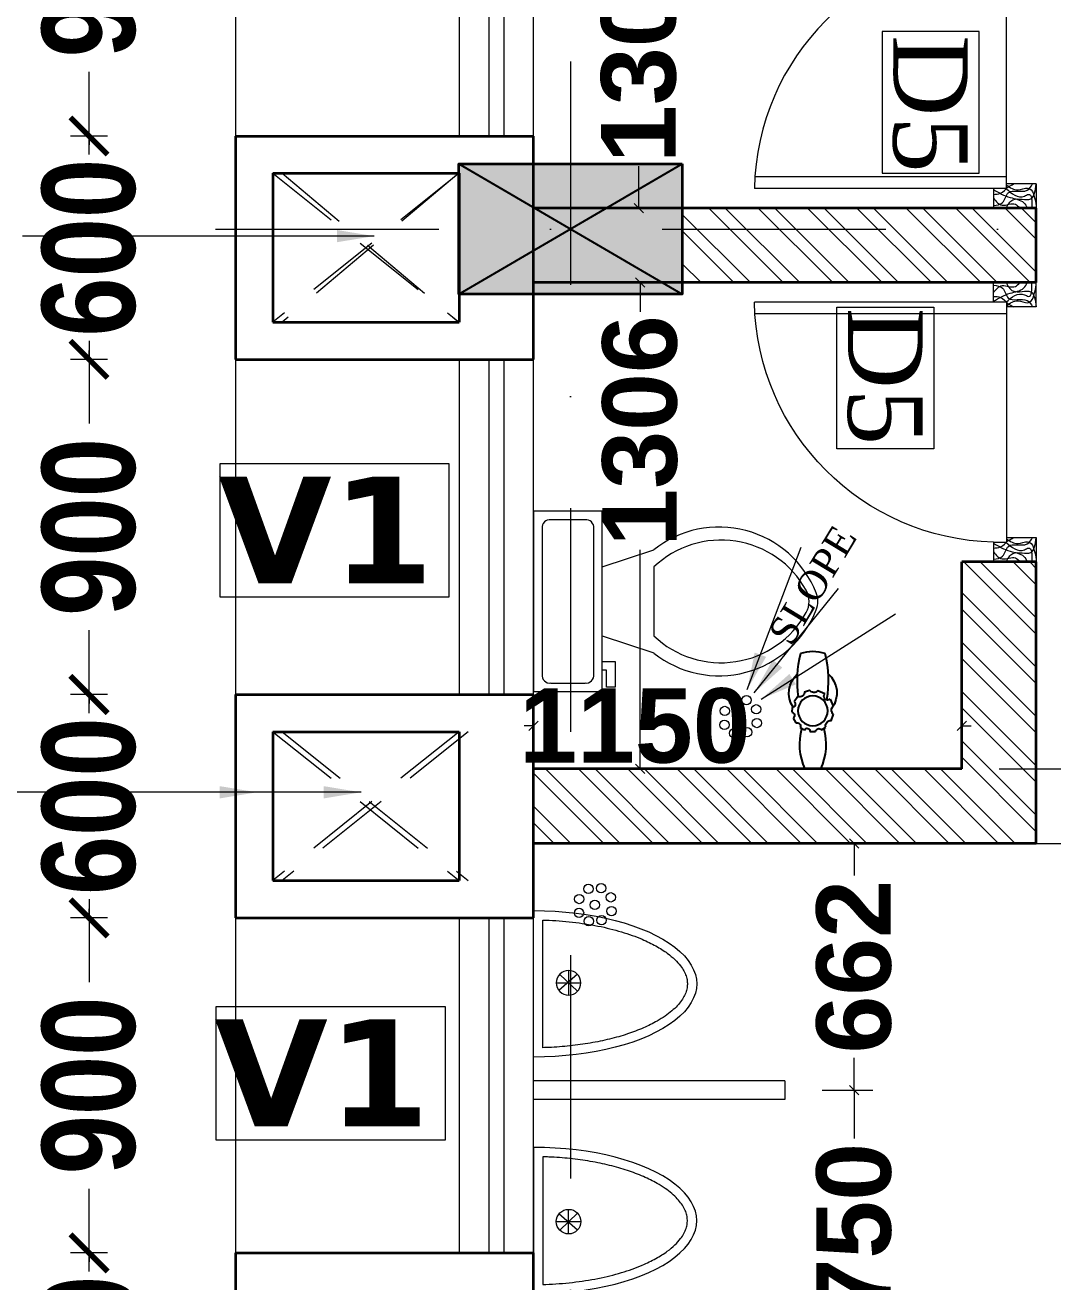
# Model space of a CAD drawing. Header units: millimetres. Extents: x -3092155 to 4513934, y -12317808 to 1850003.
# Drawn here: x -457979 to -455219, y -5522114 to -5518738 of the extents above; entities that cross this region are included whole.
import ezdxf

# ---------------------------------------------------------------- set-up
doc = ezdxf.new("R2010")
doc.units = ezdxf.units.MM
doc.header["$LTSCALE"] = 2
doc.header["$MEASUREMENT"] = 0
doc.header["$PDMODE"] = 34
doc.header["$PDSIZE"] = 500
doc.linetypes.add('DASHDOT', pattern=[1, 0.5, -0.25, 0, -0.25])
doc.linetypes.add('DASHED2', pattern=[0.375, 0.25, -0.125])
for name, color, linetype, lineweight in [('AREA AA', 162, 'Continuous', 20), ('coloumn', 10, 'Continuous', 35), ('cornice', 12, 'Continuous', 25), ('D DIM', 250, 'Continuous', 9), ('D5', 10, 'Continuous', 5), ('DOOR', 27, 'Continuous', 5), ('FIXTURE', 252, 'Continuous', 0), ('glass', 5, 'Continuous', 15), ('GRID', 251, 'DASHDOT', 5), ('hatch toilet', 42, 'Continuous', 9), ('SILL', 74, 'Continuous', 9), ('tap', 97, 'Continuous', 25), ('taxe', 7, 'Continuous', 9), ('toi.dim.', 214, 'Continuous', 9), ('VENTI', 162, 'Continuous', 5), ('WAll', 250, 'Continuous', 35)]:
    doc.layers.add(name, color=color, linetype=linetype, lineweight=lineweight)
for name, color, linetype, lineweight, true_color in [('DOT', 7, 'DASHED2', 0, 0x89067c), ('duct text', 7, 'Continuous', 5, 0x30182a), ('partation wall', 7, 'Continuous', 20, 0x525023)]:
    doc.layers.add(name, color=color, linetype=linetype, lineweight=lineweight, true_color=true_color)
doc.styles.add('door', font='arial.ttf', dxfattribs={"height": 70})
doc.styles.add('INNER DIM', font='ARIALNB.TTF', dxfattribs={"height": 250})
doc.styles.add('int dim', font='arialbd.ttf', dxfattribs={"height": 200})
doc.styles.get("Standard").update_dxf_attribs({"font": 'times.ttf', "height": 500})
doc.styles.add('style2', font='verdana.ttf')
doc.dimstyles.new('DOOR', dxfattribs={"dimtxt": 100, "dimasz": 100, "dimexe": 25, "dimexo": 50, "dimgap": 25, "dimtad": 0, "dimtih": 1, "dimtoh": 1, "dimdec": 0, "dimzin": 3, "dimdsep": 46, "dimtxsty": 'door', "dimblk": 'OBLIQUE', "dimcen": 200, "dimclrd": 256, "dimclre": 256, "dimclrt": 256, "dimadec": 0, "dimazin": 0, "dimtfac": 1, "dimtdec": 0, "dimtofl": 0, "dimtmove": 2, "dimatfit": 3, "dimfxl": 300, "dimfxlon": 1, "dimfrac": 1, "dimtolj": 1, "dimtzin": 0, "dimlwd": -1, "dimlwe": -1, "dimarcsym": 0})
doc.dimstyles.new('external final', dxfattribs={"dimscale": 0, "dimtxt": 250, "dimasz": 100, "dimexe": 50, "dimexo": 50, "dimgap": 50, "dimtad": 0, "dimdec": 0, "dimzin": 0, "dimdsep": 46, "dimtxsty": 'INNER DIM', "dimblk": 'ARCHTICK', "dimcen": 100, "dimdle": 50, "dimclrd": 256, "dimclre": 256, "dimclrt": 256, "dimadec": 0, "dimazin": 0, "dimtfac": 1, "dimtdec": 0, "dimtix": 1, "dimtmove": 1, "dimatfit": 3, "dimfxl": 50, "dimfxlon": 1, "dimtolj": 1, "dimtzin": 0, "dimlwd": -1, "dimlwe": -1, "dimarcsym": 1})
doc.dimstyles.new('toilet detail', dxfattribs={"dimtxt": 150, "dimasz": 25, "dimexe": 50, "dimexo": 100, "dimgap": 25, "dimtad": 0, "dimdec": 0, "dimzin": 3, "dimdsep": 46, "dimtxsty": 'int dim', "dimblk": 'OBLIQUE', "dimcen": 90, "dimclrd": 214, "dimclre": 214, "dimclrt": 256, "dimadec": 0, "dimazin": 0, "dimtfac": 1, "dimtdec": 0, "dimtofl": 0, "dimtmove": 1, "dimatfit": 3, "dimfxl": 1, "dimfrac": 1, "dimtolj": 1, "dimtzin": 0, "dimlwd": -1, "dimlwe": -1, "dimarcsym": 1})
pattern_1 = [(135, (-2985404.97, 250393.17), (66.2912607, 66.2912607), []), (135, (-2985449.17, 250393.17), (66.2912607, 66.2912607), [])]

# ---------------------------------------------------------------- blocks, each defined once
blk = doc.blocks.new('*D122')
at = {"layer": 'D DIM', "ltscale": 100, "transparency": 16777216}
for p, q in [((-457757.3, -5522036.2), (-457857.3, -5522036.2)), ((-457807.3, -5522036.2), (-457807.3, -5522060.3)), ((-457807.3, -5522636.2), (-457807.3, -5522612.1)), ((-457757.3, -5522636.2), (-457857.3, -5522636.2))]:
    blk.add_line(p, q, dxfattribs=at)
at = {"layer": 'Defpoints', "color": 0, "lineweight": 50, "ltscale": 100, "transparency": 16777216}
for p in [(-457807.3, -5522036.2), (-457413.1, -5522036.2), (-457413.1, -5522636.2)]:
    blk.add_point(p, dxfattribs=at)
at = {"layer": 'D DIM', "ltscale": 100, "transparency": 16777216, "insert": (-457807.3, -5522336.2), "char_height": 250, "attachment_point": 5, "rotation": 90, "style": 'INNER DIM'}
blk.add_mtext('\\A1;600', dxfattribs=at)
blk = doc.blocks.new('_ArchTick')
at = {"color": 0, "linetype": 'ByBlock', "const_width": 0.15}
blk.add_lwpolyline([(-0.5, -0.5), (0.5, 0.5)], dxfattribs=at)
blk = doc.blocks.new('*D123')
at = {"layer": 'D DIM', "ltscale": 100, "transparency": 16777216}
for p, q in [((-457807.3, -5521086.2), (-457807.3, -5521308.8)), ((-457757.3, -5521136.2), (-457857.3, -5521136.2)), ((-457807.3, -5522086.2), (-457807.3, -5521863.6)), ((-457757.3, -5522036.2), (-457857.3, -5522036.2))]:
    blk.add_line(p, q, dxfattribs=at)
at = {"layer": 'Defpoints', "color": 0, "lineweight": 50, "ltscale": 100, "transparency": 16777216}
for p in [(-457807.3, -5521136.2), (-457413.1, -5521136.2), (-457413.1, -5522036.2)]:
    blk.add_point(p, dxfattribs=at)
at = {"layer": 'D DIM', "ltscale": 100, "transparency": 16777216, "xscale": 100, "yscale": 100, "zscale": 100}
for p, rotation in [((-457807.3, -5521136.2), 90), ((-457807.3, -5522036.2), 270)]:
    blk.add_blockref('_ArchTick', p, dxfattribs=dict(at, rotation=rotation))
at = {"layer": 'D DIM', "ltscale": 100, "transparency": 16777216, "insert": (-457807.3, -5521586.2), "char_height": 250, "attachment_point": 5, "rotation": 90, "style": 'INNER DIM'}
blk.add_mtext('\\A1;900', dxfattribs=at)
blk = doc.blocks.new('*D124')
at = {"layer": 'D DIM', "ltscale": 100, "transparency": 16777216}
for p, q in [((-457757.3, -5520536.2), (-457857.3, -5520536.2)), ((-457807.3, -5520536.2), (-457807.3, -5520560.3)), ((-457807.3, -5521136.2), (-457807.3, -5521112.1)), ((-457757.3, -5521136.2), (-457857.3, -5521136.2))]:
    blk.add_line(p, q, dxfattribs=at)
at = {"layer": 'Defpoints', "color": 0, "lineweight": 50, "ltscale": 100, "transparency": 16777216}
for p in [(-457807.3, -5520536.2), (-457413.1, -5520536.2), (-457413.1, -5521136.2)]:
    blk.add_point(p, dxfattribs=at)
at = {"layer": 'D DIM', "ltscale": 100, "transparency": 16777216, "insert": (-457807.3, -5520836.2), "char_height": 250, "attachment_point": 5, "rotation": 90, "style": 'INNER DIM'}
blk.add_mtext('\\A1;600', dxfattribs=at)
blk = doc.blocks.new('*D125')
at = {"layer": 'D DIM', "ltscale": 100, "transparency": 16777216}
for p, q in [((-457807.3, -5519586.2), (-457807.3, -5519808.8)), ((-457757.3, -5519636.2), (-457857.3, -5519636.2)), ((-457807.3, -5520586.2), (-457807.3, -5520363.6)), ((-457757.3, -5520536.2), (-457857.3, -5520536.2))]:
    blk.add_line(p, q, dxfattribs=at)
at = {"layer": 'Defpoints', "color": 0, "lineweight": 50, "ltscale": 100, "transparency": 16777216}
for p in [(-457807.3, -5519636.2), (-457413.1, -5519636.2), (-457413.1, -5520536.2)]:
    blk.add_point(p, dxfattribs=at)
at = {"layer": 'D DIM', "ltscale": 100, "transparency": 16777216, "xscale": 100, "yscale": 100, "zscale": 100}
for p, rotation in [((-457807.3, -5519636.2), 90), ((-457807.3, -5520536.2), 270)]:
    blk.add_blockref('_ArchTick', p, dxfattribs=dict(at, rotation=rotation))
at = {"layer": 'D DIM', "ltscale": 100, "transparency": 16777216, "insert": (-457807.3, -5520086.2), "char_height": 250, "attachment_point": 5, "rotation": 90, "style": 'INNER DIM'}
blk.add_mtext('\\A1;900', dxfattribs=at)
blk = doc.blocks.new('*D126')
at = {"layer": 'D DIM', "ltscale": 100, "transparency": 16777216}
for p, q in [((-457757.3, -5519036.2), (-457857.3, -5519036.2)), ((-457807.3, -5519036.2), (-457807.3, -5519060.3)), ((-457807.3, -5519636.2), (-457807.3, -5519612.1)), ((-457757.3, -5519636.2), (-457857.3, -5519636.2))]:
    blk.add_line(p, q, dxfattribs=at)
at = {"layer": 'Defpoints', "color": 0, "lineweight": 50, "ltscale": 100, "transparency": 16777216}
for p in [(-457807.3, -5519036.2), (-457413.1, -5519036.2), (-457413.1, -5519636.2)]:
    blk.add_point(p, dxfattribs=at)
at = {"layer": 'D DIM', "ltscale": 100, "transparency": 16777216, "insert": (-457807.3, -5519336.2), "char_height": 250, "attachment_point": 5, "rotation": 90, "style": 'INNER DIM'}
blk.add_mtext('\\A1;600', dxfattribs=at)
blk = doc.blocks.new('*D127')
at = {"layer": 'D DIM', "ltscale": 100, "transparency": 16777216}
for p, q in [((-457807.3, -5518086.2), (-457807.3, -5518308.8)), ((-457757.3, -5518136.2), (-457857.3, -5518136.2)), ((-457807.3, -5519086.2), (-457807.3, -5518863.6)), ((-457757.3, -5519036.2), (-457857.3, -5519036.2))]:
    blk.add_line(p, q, dxfattribs=at)
at = {"layer": 'Defpoints', "color": 0, "lineweight": 50, "ltscale": 100, "transparency": 16777216}
for p in [(-457807.3, -5518136.2), (-457413.1, -5518136.2), (-457413.1, -5519036.2)]:
    blk.add_point(p, dxfattribs=at)
at = {"layer": 'D DIM', "ltscale": 100, "transparency": 16777216, "xscale": 100, "yscale": 100, "zscale": 100}
for p, rotation in [((-457807.3, -5518136.2), 90), ((-457807.3, -5519036.2), 270)]:
    blk.add_blockref('_ArchTick', p, dxfattribs=dict(at, rotation=rotation))
at = {"layer": 'D DIM', "ltscale": 100, "transparency": 16777216, "insert": (-457807.3, -5518586.2), "char_height": 250, "attachment_point": 5, "rotation": 90, "style": 'INNER DIM'}
blk.add_mtext('\\A1;900', dxfattribs=at)
blk = doc.blocks.new('S.F')
at = {"layer": 'coloumn', "ltscale": 100}
blk.add_hatch(color=256, dxfattribs=at).paths.add_polyline_path([(29455.8, -5827306.2), (29455.8, -5827656.2), (28855.8, -5827656.2), (28855.8, -5827306.2)])
at = {"layer": 'coloumn', "lineweight": 25, "ltscale": 100}
for p, q in [((28855.8, -5827656.2), (29455.8, -5827306.2)), ((28855.8, -5827306.2), (29455.8, -5827656.2))]:
    blk.add_line(p, q, dxfattribs=at)
at = {"layer": 'coloumn', "ltscale": 100}
blk.add_lwpolyline([(29455.8, -5827306.2), (29455.8, -5827656.2), (28855.8, -5827656.2), (28855.8, -5827306.2)], close=True, dxfattribs=at)
blk = doc.blocks.new('14')
at = {"layer": 'FIXTURE', "ltscale": 15000}
for centre in [(-38.2, 36), (-57, 27.9), (-20.2, 27), (-64.7, 9.5), (-38.1, 9.5), (-12.1, 9.5), (-57, -7.8), (-38.2, -15.3), (-18.6, -8.4)]:
    blk.add_circle(centre, 6.97, dxfattribs=at)
blk = doc.blocks.new('Toilet - top')
for p, q in [((9.75, -4.5), (9.75, -1.5)), ((-4.87, -6.37), (-3.37, -6.37)), ((-4.87, -7.12), (-4.87, -6.37)), ((-3.37, -6.37), (-3.37, -6)), ((-2.62, -6), (-2.62, -7.12)), ((-0.37, -6), (-1.87, -10.5)), ((5.63, -6), (7.13, -10.5)), ((-2.62, -7.12), (-4.87, -7.12)), ((5.63, -10.5), (-0.37, -10.5))]:
    blk.add_line(p, q)
blk.add_lwpolyline([(10.5, -6), (10.5, 0), (-5.25, 0), (-5.25, -6)], close=True)
for points in [[(9, -0.75), (-3.75, -0.75)], [(-4.5, -1.5), (-4.5, -4.5)], [(-3.75, -5.25), (9, -5.25)]]:
    blk.add_lwpolyline(points)
for centre, radius, start, end in [((-3.84, -1.41), 0.663, 81.8699, 188.1301), ((9.09, -1.41), 0.663, 351.8699, 98.1301), ((-3.84, -4.59), 0.663, 171.8699, 278.1301), ((9.09, -4.59), 0.663, 261.8699, 8.1301), ((5.26, -16.19), 9.13, 141.4691, 248.2606), ((5.77, -16.36), 8.5, 136.3677, 240.998), ((-0.01, -16.19), 9.13, 291.7393, 38.5307), ((-0.52, -16.36), 8.5, 299.0018, 43.6321), ((2.63, -22.05), 2, 240.998, 299.0018), ((2.63, -22.81), 2, 248.2606, 291.7393)]:
    blk.add_arc(centre, radius, start, end)
blk = doc.blocks.new('uri')
at = {"layer": 'FIXTURE', "ltscale": 100}
for p, q in [((1256537.1, -5187074), (1256537.1, -5186680.5)), ((1256512.1, -5187048.7), (1256512.1, -5186705.8)), ((1256466.9, -5186851.8), (1256419.1, -5186897.2)), ((1256419.4, -5186851.5), (1256468.8, -5186895.1)), ((1256443, -5186841.5), (1256443, -5186907.5)), ((1256476, -5186874.5), (1256410, -5186874.5))]:
    blk.add_line(p, q, dxfattribs=at)
blk.add_circle((1256443, -5186874.5), 33, dxfattribs=at)
blk.add_ellipse((1256537.1, -5186877.2), major_axis=(438.1, 0), ratio=0.449067, start_param=1.570796, end_param=4.712389, dxfattribs=at)
blk.add_open_spline([(1256512.1, -5186705.8), (1256509.5, -5186705.9), (1256506.8, -5186706), (1256480, -5186706.9), (1256456, -5186708.7), (1256409.1, -5186714), (1256386.2, -5186717.6), (1256342.2, -5186726.3), (1256321.1, -5186731.6), (1256281.3, -5186743.5), (1256262.7, -5186750.2), (1256232.3, -5186763.1), (1256219.9, -5186769.1), (1256197.3, -5186781.7), (1256187, -5186788.2), (1256170.4, -5186800.5), (1256163.6, -5186806.1), (1256151.8, -5186817.5), (1256146.7, -5186823.2), (1256138.9, -5186833.5), (1256135.9, -5186838.1), (1256130.9, -5186847.2), (1256129, -5186851.7), (1256126.1, -5186860.5), (1256125.1, -5186864.8), (1256124, -5186873.4), (1256123.9, -5186877.6), (1256124.5, -5186886.2), (1256125.2, -5186890.5), (1256127.6, -5186899.2), (1256129.3, -5186903.6), (1256133.7, -5186912.7), (1256136.4, -5186917.3), (1256142.9, -5186926.6), (1256146.7, -5186931.3), (1256155.4, -5186940.7), (1256160.4, -5186945.4), (1256171.3, -5186954.7), (1256177.4, -5186959.3), (1256190.5, -5186968.4), (1256197.6, -5186972.9), (1256216.5, -5186983.7), (1256228.9, -5186989.8), (1256255.6, -5187001.5), (1256270, -5187006.9), (1256300.3, -5187016.9), (1256316.3, -5187021.5), (1256349.6, -5187029.7), (1256366.9, -5187033.3), (1256402.5, -5187039.4), (1256420.8, -5187041.9), (1256458.1, -5187045.9), (1256477, -5187047.3), (1256501.4, -5187048.3), (1256506.8, -5187048.5), (1256512.1, -5187048.7)], degree=3, knots=[1.629393, 1.629393, 1.629393, 1.629393, 1.648181, 1.648181, 1.818462, 1.818462, 1.988743, 1.988743, 2.159025, 2.159025, 2.329306, 2.329306, 2.461629, 2.461629, 2.593951, 2.593951, 2.703241, 2.703241, 2.812532, 2.812532, 2.903056, 2.903056, 2.993581, 2.993581, 3.084106, 3.084106, 3.17463, 3.17463, 3.265155, 3.265155, 3.35568, 3.35568, 3.446205, 3.446205, 3.536729, 3.536729, 3.627254, 3.627254, 3.717779, 3.717779, 3.808303, 3.808303, 3.942921, 3.942921, 4.077539, 4.077539, 4.212157, 4.212157, 4.346775, 4.346775, 4.481393, 4.481393, 4.616011, 4.616011, 4.653792, 4.653792, 4.653792, 4.653792], dxfattribs=at)
blk = doc.blocks.new('_Oblique')
at = {"color": 0, "linetype": 'ByBlock', "lineweight": -2}
blk.add_line((-0.5, -0.5), (0.5, 0.5), dxfattribs=at)
blk = doc.blocks.new('*D1250')
at = {"layer": 'Defpoints', "color": 0, "lineweight": 50, "ltscale": 100, "transparency": 16777216}
for p in [(-1426884.8, -5391435.7), (-1426631.2, -5391435.7), (-1427328, -5394260.7)]:
    blk.add_point(p, dxfattribs=at)
at = {"layer": 'toi.dim.', "color": 214, "ltscale": 100, "transparency": 16777216}
for p, q in [((-1426784.8, -5391435.7), (-1426581.2, -5391435.7)), ((-1426631.2, -5391435.7), (-1426631.2, -5392120.6)), ((-1426631.2, -5394260.7), (-1426631.2, -5392776.7)), ((-1427228, -5394260.7), (-1426581.2, -5394260.7))]:
    blk.add_line(p, q, dxfattribs=at)
at = {"layer": 'toi.dim.', "color": 214, "ltscale": 100, "transparency": 16777216, "xscale": 25, "yscale": 25, "zscale": 25}
for p, rotation in [((-1426631.2, -5391435.7), 90), ((-1426631.2, -5394260.7), 270)]:
    blk.add_blockref('_Oblique', p, dxfattribs=dict(at, rotation=rotation))
at = {"layer": 'toi.dim.', "ltscale": 100, "transparency": 16777216, "insert": (-1426631.2, -5392448.7), "char_height": 200, "attachment_point": 5, "rotation": 90, "style": 'int dim'}
blk.add_mtext('\\A1;2825', dxfattribs=at)
blk = doc.blocks.new('*D1251')
at = {"layer": 'Defpoints', "color": 0, "lineweight": 50, "ltscale": 100, "transparency": 16777216}
for p in [(-1426891.4, -5390679.4), (-1426631.2, -5390679.4), (-1427084.8, -5391235.7)]:
    blk.add_point(p, dxfattribs=at)
at = {"layer": 'toi.dim.', "color": 214, "ltscale": 100, "transparency": 16777216}
for p, q in [((-1426791.4, -5390679.4), (-1426581.2, -5390679.4)), ((-1426631.2, -5390679.4), (-1426631.2, -5390710.7)), ((-1426631.2, -5391235.7), (-1426631.2, -5391204.4)), ((-1426984.8, -5391235.7), (-1426581.2, -5391235.7))]:
    blk.add_line(p, q, dxfattribs=at)
at = {"layer": 'toi.dim.', "color": 214, "ltscale": 100, "transparency": 16777216, "xscale": 25, "yscale": 25, "zscale": 25}
for p, rotation in [((-1426631.2, -5390679.4), 90), ((-1426631.2, -5391235.7), 270)]:
    blk.add_blockref('_Oblique', p, dxfattribs=dict(at, rotation=rotation))
at = {"layer": 'toi.dim.', "ltscale": 100, "transparency": 16777216, "insert": (-1426631.2, -5390957.5), "char_height": 200, "attachment_point": 5, "rotation": 90, "style": 'int dim'}
blk.add_mtext('\\A1;556', dxfattribs=at)
blk = doc.blocks.new('*D1252')
at = {"layer": 'Defpoints', "color": 0, "lineweight": 50, "ltscale": 100, "transparency": 16777216}
for p in [(-1426884.8, -5389929.4), (-1426631.2, -5389929.4), (-1426891.4, -5390679.4)]:
    blk.add_point(p, dxfattribs=at)
at = {"layer": 'toi.dim.', "color": 214, "ltscale": 100, "transparency": 16777216}
for p, q in [((-1426784.8, -5389929.4), (-1426581.2, -5389929.4)), ((-1426631.2, -5389929.4), (-1426631.2, -5389904.4)), ((-1426791.4, -5390679.4), (-1426581.2, -5390679.4)), ((-1426631.2, -5390679.4), (-1426631.2, -5390704.4))]:
    blk.add_line(p, q, dxfattribs=at)
at = {"layer": 'toi.dim.', "color": 214, "ltscale": 100, "transparency": 16777216, "xscale": 25, "yscale": 25, "zscale": 25}
for p, rotation in [((-1426631.2, -5389929.4), 270), ((-1426631.2, -5390679.4), 90)]:
    blk.add_blockref('_Oblique', p, dxfattribs=dict(at, rotation=rotation))
at = {"layer": 'toi.dim.', "ltscale": 100, "transparency": 16777216, "insert": (-1426631.2, -5390161.4), "char_height": 200, "attachment_point": 5, "rotation": 90, "style": 'int dim'}
blk.add_mtext('\\A1;750', dxfattribs=at)
blk = doc.blocks.new('*D1253')
at = {"layer": 'Defpoints', "color": 0, "lineweight": 50, "ltscale": 100, "transparency": 16777216}
for p in [(-1426884.8, -5389729.4), (-1426631.2, -5389729.4), (-1426884.8, -5389929.4)]:
    blk.add_point(p, dxfattribs=at)
at = {"layer": 'toi.dim.', "color": 214, "ltscale": 100, "transparency": 16777216}
for p, q in [((-1426784.8, -5389729.4), (-1426581.2, -5389729.4)), ((-1426631.2, -5389929.4), (-1426631.2, -5389729.4)), ((-1426631.2, -5389829.4), (-1426388.2, -5389921.6)), ((-1426784.8, -5389929.4), (-1426581.2, -5389929.4)), ((-1426388.2, -5389921.6), (-1426388.2, -5389971.6))]:
    blk.add_line(p, q, dxfattribs=at)
at = {"layer": 'toi.dim.', "color": 214, "ltscale": 100, "transparency": 16777216, "xscale": 25, "yscale": 25, "zscale": 25}
for p, rotation in [((-1426631.2, -5389729.4), 90), ((-1426631.2, -5389929.4), 270)]:
    blk.add_blockref('_Oblique', p, dxfattribs=dict(at, rotation=rotation))
at = {"layer": 'toi.dim.', "ltscale": 100, "transparency": 16777216, "insert": (-1426388.2, -5390219.3), "char_height": 200, "attachment_point": 5, "rotation": 90, "style": 'int dim'}
blk.add_mtext('\\A1;200', dxfattribs=at)
blk = doc.blocks.new('*D1254')
at = {"layer": 'Defpoints', "color": 0, "lineweight": 50, "ltscale": 100, "transparency": 16777216}
for p in [(-1426984.8, -5388979.4), (-1426631.2, -5388979.4), (-1426884.8, -5389729.4)]:
    blk.add_point(p, dxfattribs=at)
at = {"layer": 'toi.dim.', "color": 214, "ltscale": 100, "transparency": 16777216}
for p, q in [((-1426884.8, -5388979.4), (-1426581.2, -5388979.4)), ((-1426631.2, -5388979.4), (-1426631.2, -5388954.4)), ((-1426784.8, -5389729.4), (-1426581.2, -5389729.4)), ((-1426631.2, -5389729.4), (-1426631.2, -5389754.4))]:
    blk.add_line(p, q, dxfattribs=at)
at = {"layer": 'toi.dim.', "color": 214, "ltscale": 100, "transparency": 16777216, "xscale": 25, "yscale": 25, "zscale": 25}
for p, rotation in [((-1426631.2, -5388979.4), 270), ((-1426631.2, -5389729.4), 90)]:
    blk.add_blockref('_Oblique', p, dxfattribs=dict(at, rotation=rotation))
at = {"layer": 'toi.dim.', "ltscale": 100, "transparency": 16777216, "insert": (-1426631.2, -5389518.1), "char_height": 200, "attachment_point": 5, "rotation": 90, "style": 'int dim'}
blk.add_mtext('\\A1;750', dxfattribs=at)
blk = doc.blocks.new('*D1260')
at = {"layer": 'Defpoints', "color": 0, "lineweight": 50, "ltscale": 100, "transparency": 16777216}
for p in [(-1427559.8, -5391435.7), (-1427559.8, -5392098.1), (-1427374, -5392098.1)]:
    blk.add_point(p, dxfattribs=at)
at = {"layer": 'toi.dim.', "color": 214, "ltscale": 100, "transparency": 16777216}
for p, q in [((-1427459.8, -5391435.7), (-1427324, -5391435.7)), ((-1427374, -5391435.7), (-1427374, -5391521.8)), ((-1427374, -5392098.1), (-1427374, -5392012)), ((-1427459.8, -5392098.1), (-1427324, -5392098.1))]:
    blk.add_line(p, q, dxfattribs=at)
at = {"layer": 'toi.dim.', "color": 214, "ltscale": 100, "transparency": 16777216, "xscale": 25, "yscale": 25, "zscale": 25}
for p, rotation in [((-1427374, -5391435.7), 90), ((-1427374, -5392098.1), 270)]:
    blk.add_blockref('_Oblique', p, dxfattribs=dict(at, rotation=rotation))
at = {"layer": 'toi.dim.', "ltscale": 100, "transparency": 16777216, "insert": (-1427374, -5391766.9), "char_height": 200, "attachment_point": 5, "rotation": 90, "style": 'int dim'}
blk.add_mtext('\\A1;662', dxfattribs=at)
blk = doc.blocks.new('*D1261')
at = {"layer": 'Defpoints', "color": 0, "lineweight": 50, "ltscale": 100, "transparency": 16777216}
for p in [(-1427559.8, -5392098.1), (-1427559.8, -5392848.1), (-1427374, -5392848.1)]:
    blk.add_point(p, dxfattribs=at)
at = {"layer": 'toi.dim.', "color": 214, "ltscale": 100, "transparency": 16777216}
for p, q in [((-1427459.8, -5392098.1), (-1427324, -5392098.1)), ((-1427374, -5392098.1), (-1427374, -5392227.9)), ((-1427374, -5392848.1), (-1427374, -5392718.4)), ((-1427459.8, -5392848.1), (-1427324, -5392848.1))]:
    blk.add_line(p, q, dxfattribs=at)
at = {"layer": 'toi.dim.', "color": 214, "ltscale": 100, "transparency": 16777216, "xscale": 25, "yscale": 25, "zscale": 25}
for p, rotation in [((-1427374, -5392098.1), 90), ((-1427374, -5392848.1), 270)]:
    blk.add_blockref('_Oblique', p, dxfattribs=dict(at, rotation=rotation))
at = {"layer": 'toi.dim.', "ltscale": 100, "transparency": 16777216, "insert": (-1427374, -5392473.1), "char_height": 200, "attachment_point": 5, "rotation": 90, "style": 'int dim'}
blk.add_mtext('\\A1;750', dxfattribs=at)
blk = doc.blocks.new('A$C3DC14F32')
at = {"layer": 'DOOR', "ltscale": 100}
for p, q in [((53, 115), (53, 756.7)), ((84, 80), (84, 755.4)), ((0, 0), (0, 115)), ((53, 115), (0, 115)), ((53, 80), (53, 115)), ((697, 115), (697, 80)), ((697, 115), (750, 115)), ((750, 115), (750, 0)), ((53, 80), (697, 80)), ((65, 0), (65, 80)), ((685, 80), (685, 0)), ((65, 0), (0, 0)), ((685, 0), (750, 0))]:
    blk.add_line(p, q, dxfattribs=at)
blk.add_arc((40.3, 100), 656.9, 1.3077, 88.8934, dxfattribs=at)
for points in [[(50, 115), (28.5, 70), (14.5, 33.5), (0, 24)], [(26.5, 115), (8, 91.5), (10.5, 56), (0, 44.5)], [(7, 115), (15, 90.5), (41.5, 75), (48, 24.5), (65, 10)], [(37, 115), (40, 96), (56, 76), (65, 61)], [(743, 115), (735, 90.5), (708.5, 75), (702, 24.5), (685, 10)], [(713, 115), (710, 96), (694, 76), (685, 61)], [(700, 115), (721.5, 70), (735.5, 33.5), (750, 24)], [(723.5, 115), (742, 91.5), (739.5, 56), (750, 44.5)], [(53, 82), (32.5, 31.5), (37, 21), (0, 12)], [(0, 81), (22.5, 62.5), (25, 15), (65, 0)], [(62, 80), (49, 49), (54, 23.5), (4, 0)], [(750, 81), (727.5, 62.5), (725, 15), (685, 0)], [(688, 80), (701, 49), (696, 23.5), (746, 0)], [(697, 82), (717.5, 31.5), (713, 21), (750, 12)]]:
    blk.add_spline(points, degree=3, dxfattribs=at)
blk = doc.blocks.new('ryr')
at = {"layer": 'tap', "ltscale": 100}
for p, q in [((1982569, -4956357.8), (1982576.1, -4956352.9)), ((1982583.7, -4956350.4), (1982590.2, -4956350.1)), ((1982598.2, -4956351.9), (1982604.6, -4956355.3)), ((1982562.6, -4956366.8), (1982560.6, -4956373.7)), ((1982610.7, -4956361.3), (1982614, -4956367.1)), ((1982666.3, -4956367.8), (1982666.3, -4956388.4)), ((1982561.1, -4956384.7), (1982565.1, -4956394.4)), ((1982616, -4956374.1), (1982616, -4956381.8)), ((1982572.8, -4956401.4), (1982582.2, -4956405.4)), ((1982601.5, -4956402.7), (1982592.8, -4956405.7)), ((1982613.7, -4956389.8), (1982610.1, -4956395.6))]:
    blk.add_line(p, q, dxfattribs=at)
blk.add_circle((1982588.3, -4956378.1), 20, dxfattribs=at)
for centre, radius, start, end in [((1982564.4, -4956380.5), 34.6, 56.5528, 138.7143), ((1982579.4, -4956350.2), 4.3, 217.9729, 357.2544), ((1982594.6, -4956348.9), 4.62, 195.6991, 319.6996), ((1982556.2, -4956378.1), 48, 160.1952, 199.8048), ((1982547.7, -4956509), 151.7, 81.7623, 103.9834), ((1982563.2, -4956360.5), 6.39, 264.6602, 25.1394), ((1982608.8, -4956357.1), 4.58, 156.5927, 294.6638), ((1982615.4, -4956370.5), 3.66, 111.8615, 279.3097), ((1982633.1, -4956440.8), 80.2, 65.5625, 105.3327), ((1982556.9, -4956379.4), 6.73, 307.8899, 56.9197), ((1982633.1, -4956315.4), 80.2, 254.6673, 294.4375), ((1982616.8, -4956386.3), 4.61, 99.2597, 228.4484), ((1982547.7, -4956247.1), 151.7, 256.0166, 279.8379), ((1982564.4, -4956375.7), 34.6, 221.3317, 306.2699), ((1982568.6, -4956398.3), 5.26, 323.2148, 132.0605), ((1982587.4, -4956410.2), 7.04, 39.9617, 136.8268), ((1982607.8, -4956401.6), 6.38, 69.0303, 190.3369), ((1982588.3, -4956378.1), 28, 279.2436, 279.2439)]:
    blk.add_arc(centre, radius, start, end, dxfattribs=at)
blk = doc.blocks.new('*D1235')
at = {"layer": 'Defpoints', "color": 0, "lineweight": 50, "ltscale": 100, "transparency": 16777216}
for p in [(-1427084.8, -5391235.7), (-1427084.8, -5391435.7), (-1426631.2, -5391435.7)]:
    blk.add_point(p, dxfattribs=at)
at = {"layer": 'toi.dim.', "color": 214, "ltscale": 100, "transparency": 16777216}
for p, q in [((-1426984.8, -5391235.7), (-1426581.2, -5391235.7)), ((-1426631.2, -5391235.7), (-1426631.2, -5391435.7)), ((-1426631.2, -5391335.7), (-1426388.2, -5391503)), ((-1426984.8, -5391435.7), (-1426581.2, -5391435.7)), ((-1426388.2, -5391503), (-1426388.2, -5391553))]:
    blk.add_line(p, q, dxfattribs=at)
at = {"layer": 'toi.dim.', "color": 214, "ltscale": 100, "transparency": 16777216, "xscale": 25, "yscale": 25, "zscale": 25}
for p, rotation in [((-1426631.2, -5391235.7), 90), ((-1426631.2, -5391435.7), 270)]:
    blk.add_blockref('_Oblique', p, dxfattribs=dict(at, rotation=rotation))
at = {"layer": 'toi.dim.', "ltscale": 100, "transparency": 16777216, "insert": (-1426388.2, -5391800.7), "char_height": 200, "attachment_point": 5, "rotation": 90, "style": 'int dim'}
blk.add_mtext('\\A1;200', dxfattribs=at)
blk = doc.blocks.new('*D1315')
at = {"layer": 'Defpoints', "color": 0, "lineweight": 50, "ltscale": 100, "transparency": 16777216}
for p in [(-1428234.8, -5391104.3), (-1427084.8, -5391104.3), (-1428234.8, -5391120.3)]:
    blk.add_point(p, dxfattribs=at)
at = {"layer": 'toi.dim.', "color": 214, "ltscale": 100, "transparency": 16777216}
for p, q in [((-1428234.8, -5391120.3), (-1428259.8, -5391120.3)), ((-1427084.8, -5391120.3), (-1427059.8, -5391120.3)), ((-1428234.8, -5391204.3), (-1428234.8, -5391170.3)), ((-1427084.8, -5391204.3), (-1427084.8, -5391170.3))]:
    blk.add_line(p, q, dxfattribs=at)
at = {"layer": 'toi.dim.', "color": 214, "ltscale": 100, "transparency": 16777216, "xscale": 25, "yscale": 25, "zscale": 25}
blk.add_blockref('_Oblique', (-1428234.8, -5391120.3), dxfattribs=at)
at = {"layer": 'toi.dim.', "color": 214, "ltscale": 100, "transparency": 16777216, "xscale": 25, "yscale": 25, "zscale": 25, "rotation": 180}
blk.add_blockref('_Oblique', (-1427084.8, -5391120.3), dxfattribs=at)
at = {"layer": 'toi.dim.', "ltscale": 100, "transparency": 16777216, "insert": (-1427962.6, -5391120.3), "char_height": 200, "attachment_point": 5, "style": 'int dim'}
blk.add_mtext('\\A1;1150', dxfattribs=at)
blk = doc.blocks.new('*D1247')
at = {"layer": 'Defpoints', "color": 0, "lineweight": 50, "ltscale": 100, "transparency": 16777216}
for p in [(-1427971.1, -5388423.2), (-1427952, -5389729.4), (-1427834.8, -5389729.4)]:
    blk.add_point(p, dxfattribs=at)
at = {"layer": 'toi.dim.', "color": 214, "ltscale": 100, "transparency": 16777216}
for p, q in [((-1427952, -5388423.2), (-1427952, -5388977.6)), ((-1427871.1, -5388423.2), (-1427902, -5388423.2)), ((-1427952, -5389729.4), (-1427952, -5389617.1)), ((-1427934.8, -5389729.4), (-1428002, -5389729.4))]:
    blk.add_line(p, q, dxfattribs=at)
at = {"layer": 'toi.dim.', "color": 214, "ltscale": 100, "transparency": 16777216, "xscale": 25, "yscale": 25, "zscale": 25}
for p, rotation in [((-1427952, -5388423.2), 90), ((-1427952, -5389729.4), 270)]:
    blk.add_blockref('_Oblique', p, dxfattribs=dict(at, rotation=rotation))
at = {"layer": 'toi.dim.', "ltscale": 100, "transparency": 16777216, "insert": (-1427952, -5389297.4), "char_height": 200, "attachment_point": 5, "rotation": 90, "style": 'int dim'}
blk.add_mtext('\\A1;1306', dxfattribs=at)
blk = doc.blocks.new('*D1248')
at = {"layer": 'Defpoints', "color": 0, "lineweight": 50, "ltscale": 100, "transparency": 16777216}
for p in [(-1427834.8, -5389929.4), (-1427948.8, -5391235.7), (-1427834.8, -5391235.7)]:
    blk.add_point(p, dxfattribs=at)
at = {"layer": 'toi.dim.', "color": 214, "ltscale": 100, "transparency": 16777216}
for p, q in [((-1427934.8, -5389929.4), (-1427998.8, -5389929.4)), ((-1427948.8, -5389929.4), (-1427948.8, -5390008.1)), ((-1427948.8, -5391235.7), (-1427948.8, -5390647.6)), ((-1427934.8, -5391235.7), (-1427998.8, -5391235.7))]:
    blk.add_line(p, q, dxfattribs=at)
at = {"layer": 'toi.dim.', "color": 214, "ltscale": 100, "transparency": 16777216, "xscale": 25, "yscale": 25, "zscale": 25}
for p, rotation in [((-1427948.8, -5389929.4), 90), ((-1427948.8, -5391235.7), 270)]:
    blk.add_blockref('_Oblique', p, dxfattribs=dict(at, rotation=rotation))
at = {"layer": 'toi.dim.', "ltscale": 100, "transparency": 16777216, "insert": (-1427948.8, -5390327.8), "char_height": 200, "attachment_point": 5, "rotation": 90, "style": 'int dim'}
blk.add_mtext('\\A1;1306', dxfattribs=at)
blk = doc.blocks.new('u67u6ujuj')
at = {"layer": 'hatch toilet', "ltscale": 100}
h = blk.add_hatch(dxfattribs=at)
h.set_pattern_fill('ANSI32', color=256, scale=250, style=0)
h.set_pattern_definition(pattern_1)
h.paths.add_polyline_path([(-1427834.8, -5389929.4), (-1427834.8, -5389729.4), (-1426884.8, -5389729.4), (-1426884.8, -5389929.4)])
h = blk.add_hatch(dxfattribs=at)
h.set_pattern_fill('ANSI32', color=256, scale=250, style=0)
h.set_pattern_definition(pattern_1)
h.paths.add_polyline_path([(-1428234.8, -5391435.7), (-1428234.8, -5391235.7), (-1427084.8, -5391235.7), (-1427084.8, -5390679.4), (-1426999.8, -5390679.4), (-1426999.8, -5390679.4), (-1426884.8, -5390679.4), (-1426884.8, -5391435.7)])
at = {"layer": 'D5'}
for points in [[(-1427298.7, -5389254.8), (-1427298.7, -5389635.3), (-1427038.1, -5389635.3), (-1427038.1, -5389254.8)], [(-1427420.1, -5390375.7), (-1427420.1, -5389995.3), (-1427159.5, -5389995.3), (-1427159.5, -5390375.7)]]:
    blk.add_lwpolyline(points, close=True, dxfattribs=at)
at = {"layer": 'DOT', "ltscale": 400}
for p, q in [((-1428434.8, -5389635.7), (-1428934.8, -5390035.7)), ((-1428934.8, -5389635.7), (-1428434.8, -5390035.7)), ((-1428434.8, -5391135.7), (-1428934.8, -5391535.7)), ((-1428934.8, -5391135.7), (-1428434.8, -5391535.7))]:
    blk.add_line(p, q, dxfattribs=at)
at = {"layer": 'glass', "ltscale": 100}
for p, q in [((-1428354.8, -5388635.9), (-1428354.8, -5389535.9)), ((-1428314.8, -5388635.9), (-1428314.8, -5389535.9)), ((-1428354.8, -5390135.9), (-1428354.8, -5391035.9)), ((-1428314.8, -5390135.9), (-1428314.8, -5391035.9)), ((-1428354.8, -5391635.7), (-1428354.8, -5392535.7)), ((-1428314.8, -5391635.7), (-1428314.8, -5392535.7))]:
    blk.add_line(p, q, dxfattribs=at)
at = {"layer": 'partation wall', "ltscale": 100}
for p, q in [((-1427559.8, -5392073.1), (-1428234.8, -5392073.1)), ((-1427559.8, -5392073.1), (-1427559.8, -5392123.1)), ((-1427559.8, -5392123.1), (-1428234.8, -5392123.1))]:
    blk.add_line(p, q, dxfattribs=at)
at = {"layer": 'SILL', "ltscale": 100}
for p, q in [((-1428234.8, -5392535.7), (-1428234.8, -5384510.7)), ((-1428434.8, -5388635.7), (-1428434.8, -5389535.7)), ((-1428434.8, -5390135.7), (-1428434.8, -5391035.7)), ((-1428434.8, -5391635.7), (-1428434.8, -5392535.7))]:
    blk.add_line(p, q, dxfattribs=at)
at = {"layer": 'VENTI', "ltscale": 100}
for points in [[(-1429077.5, -5390773.6), (-1428461.3, -5390773.6), (-1428461.3, -5390416.4), (-1429077.5, -5390416.4)], [(-1429087.9, -5392231.6), (-1428471.7, -5392231.6), (-1428471.7, -5391874.4), (-1429087.9, -5391874.4)]]:
    blk.add_lwpolyline(points, close=True, dxfattribs=at)
at = {"layer": 'WAll', "ltscale": 100}
for p, q in [((-1429034.8, -5390135.7), (-1429034.8, -5389535.7)), ((-1429034.8, -5389535.7), (-1428234.8, -5389535.7)), ((-1428234.8, -5390135.7), (-1428234.8, -5389535.7)), ((-1428934.8, -5389635.7), (-1428934.8, -5390035.7)), ((-1428934.8, -5389635.7), (-1428434.8, -5389635.7)), ((-1428434.8, -5389635.7), (-1428434.8, -5390035.7)), ((-1426884.8, -5389729.4), (-1428234.8, -5389729.4)), ((-1426884.8, -5389929.4), (-1426884.8, -5389729.4)), ((-1426884.8, -5389929.4), (-1428234.8, -5389929.4)), ((-1428934.8, -5390035.7), (-1428434.8, -5390035.7)), ((-1429034.8, -5390135.7), (-1428234.8, -5390135.7)), ((-1427084.8, -5391235.7), (-1427084.8, -5390679.4)), ((-1426884.8, -5390679.4), (-1427084.8, -5390679.4)), ((-1426884.8, -5391435.7), (-1426884.8, -5390679.4)), ((-1429034.8, -5391635.7), (-1429034.8, -5391035.7)), ((-1429034.8, -5391035.7), (-1428234.8, -5391035.7)), ((-1428234.8, -5391635.7), (-1428234.8, -5391035.7)), ((-1428934.8, -5391135.7), (-1428934.8, -5391535.7)), ((-1428934.8, -5391135.7), (-1428434.8, -5391135.7)), ((-1428434.8, -5391135.7), (-1428434.8, -5391535.7)), ((-1427084.8, -5391235.7), (-1428234.8, -5391235.7)), ((-1426884.8, -5391435.7), (-1428234.8, -5391435.7)), ((-1428934.8, -5391535.7), (-1428434.8, -5391535.7)), ((-1429034.8, -5391635.7), (-1428234.8, -5391635.7)), ((-1429034.8, -5393135.7), (-1429034.8, -5392535.7)), ((-1429034.8, -5392535.7), (-1428234.8, -5392535.7)), ((-1428234.8, -5393135.7), (-1428234.8, -5392535.7))]:
    blk.add_line(p, q, dxfattribs=at)
at = {"layer": 'DOOR', "ltscale": 100, "rotation": 89.99949659371387}
blk.add_blockref('A$C3DC14F32', (-1426884.8, -5389729.4), dxfattribs=at)
at = {"layer": 'DOOR', "ltscale": 100, "xscale": -1, "rotation": 90.00050340628627}
blk.add_blockref('A$C3DC14F32', (-1426884.8, -5389929.4), dxfattribs=at)
at = {"layer": 'FIXTURE', "ltscale": 100, "extrusion": (0, 0, -1), "xscale": -30.77059217263013, "yscale": 30.77059217263013, "zscale": -30.7705921728903, "rotation": 270}
blk.add_blockref('Toilet - top', (1428234.8, -5390866.5), dxfattribs=at)
at = {"layer": 'FIXTURE', "lineweight": 40, "xscale": -2, "yscale": 2, "zscale": 2, "rotation": 90}
blk.add_blockref('ryr', (-11340241, -1425903.1), dxfattribs=at)
at = {"layer": 'FIXTURE', "xscale": 1.8, "yscale": 1.8, "zscale": 1.8, "rotation": 249.5288092678681}
for p in [(-1427719.7, -5391154.1), (-1428110.3, -5391659.1)]:
    blk.add_blockref('14', p, dxfattribs=at)
at = {"layer": 'WAll', "xscale": -1}
blk.add_blockref('uri', (-171697.7, -204935.7), dxfattribs=at)
at = {"layer": 'WAll', "rotation": 180}
blk.add_blockref('uri', (-171697.7, -10579326.1), dxfattribs=at)
at = {"layer": 'D5', "char_height": 200, "width": 464.194, "attachment_point": 8, "rotation": 270}
for insert in [(-1427271.6, -5389449.4), (-1427393, -5390181.2)]:
    blk.add_mtext('\\pt2000;D5', dxfattribs=dict(at, insert=insert))
at = {"layer": 'taxe', "color": 0, "insert": (-1427452.6, -5390761.6), "char_height": 75, "attachment_point": 8, "rotation": 58.7849}
blk.add_mtext('SLOPE', dxfattribs=at)
at = {"layer": 'VENTI', "ltscale": 100, "char_height": 287, "attachment_point": 5, "style": 'style2'}
for insert in [(-1428792.2, -5390594), (-1428802.6, -5392052)]:
    blk.add_mtext('\\pt3157;{\\fVerdana|b1|i0|c0|p34;V1}', dxfattribs=dict(at, insert=insert))
at = {"layer": 'toi.dim.', "ltscale": 100}
for base, p1, p2, angle, picture, middle in [((-1427952, -5389729.4), (-1427971.1, -5388423.2), (-1427834.8, -5389729.4), 90, '*D1247', (-1427952, -5389297.4)), ((-1426631.2, -5388979.4), (-1426884.8, -5389729.4), (-1426984.8, -5388979.4), 90, '*D1254', (-1426631.2, -5389518.1)), ((-1426631.2, -5389729.4), (-1426884.8, -5389929.4), (-1426884.8, -5389729.4), 90, '*D1253', (-1426388.2, -5389996.6)), ((-1427948.8, -5391235.7), (-1427834.8, -5389929.4), (-1427834.8, -5391235.7), 90, '*D1248', (-1427948.8, -5390327.8)), ((-1426631.2, -5389929.4), (-1426891.4, -5390679.4), (-1426884.8, -5389929.4), 90, '*D1252', (-1426631.2, -5390161.4)), ((-1428234.8, -5391120.3), (-1427084.8, -5391104.3), (-1428234.8, -5391104.3), 180, '*D1315', (-1427962.6, -5391120.3)), ((-1426631.2, -5391435.7), (-1427084.8, -5391235.7), (-1427084.8, -5391435.7), 90, '*D1235', (-1426388.2, -5391578)), ((-1426631.2, -5391435.7), (-1427328, -5394260.7), (-1426884.8, -5391435.7), 90, '*D1250', (-1426631.2, -5392448.7))]:
    dim = blk.add_linear_dim(base=base, p1=p1, p2=p2, angle=angle, dimstyle='toilet detail', dxfattribs=at)
    dim.commit()
    dim.dimension.update_dxf_attribs({"geometry": picture, "text_midpoint": middle, "dimtype": 160})
for base, p1, p2, picture, middle in [((-1426631.2, -5390679.4), (-1427084.8, -5391235.7), (-1426891.4, -5390679.4), '*D1251', (-1426631.2, -5390957.5)), ((-1427374, -5392098.1), (-1427559.8, -5391435.7), (-1427559.8, -5392098.1), '*D1260', (-1427374, -5391766.9)), ((-1427374, -5392848.1), (-1427559.8, -5392098.1), (-1427559.8, -5392848.1), '*D1261', (-1427374, -5392473.1))]:
    dim = blk.add_linear_dim(base=base, p1=p1, p2=p2, angle=90, dimstyle='toilet detail', dxfattribs=at)
    dim.commit()
    dim.dimension.update_dxf_attribs({"geometry": picture, "text_midpoint": middle})
at = {"layer": 'AREA AA', "ltscale": 100}
for points in [[(-1427661.1, -5391022.4), (-1427516.4, -5390640.1)], [(-1427642.4, -5391031.1), (-1427416.3, -5390751)], [(-1427623.4, -5391048.1), (-1427262.8, -5390819)]]:
    blk.add_leader(points, dimstyle='toilet detail', override={"dimasz": 100, "dimclrd": 256}, dxfattribs=at)
blk = doc.blocks.new('hyh')
at = {"layer": 'duct text', "ltscale": 0.1}
for points in [[(-193786.8, -5563294.9), (-194290.2, -5563294.9), (-194731.6, -5563294.9)], [(-194101.4, -5564788.7), (-194898.1, -5564788.7), (-194898.1, -5564049)], [(-193822.1, -5564788.7), (-194898.1, -5564788.7), (-194898.1, -5565540.7)]]:
    blk.add_leader(points, dimstyle='DOOR', dxfattribs=at)

msp = doc.modelspace()

# ---------------------------------------------------------------- linework, layer by layer
at = {"layer": 'DOT', "ltscale": 400}
for p, q in [((-457288.9, -5519136.2), (-456813.9, -5519536.2)), ((-456813.9, -5519136.2), (-457288.9, -5519536.2)), ((-457288.9, -5520636.2), (-456788.9, -5521036.2)), ((-456788.9, -5520636.2), (-457288.9, -5521036.2))]:
    msp.add_line(p, q, dxfattribs=at)
at = {"layer": 'GRID', "color": 5, "ltscale": 600}
msp.add_line((-456513.9, -5499634.4), (-456513.9, -5584428.2), dxfattribs=at)
at = {"layer": 'GRID', "color": 6, "ltscale": 600}
msp.add_line((-461068.2, -5519286.2), (-366440.7, -5519286.2), dxfattribs=at)
at = {"layer": 'SILL', "ltscale": 100}
msp.add_line((-457414.3, -5515136.2), (-457414.3, -5526411.2), dxfattribs=at)

# ---------------------------------------------------------------- block references
at = {"layer": 'coloumn'}
msp.add_blockref('S.F', (-485670.2, 308195), dxfattribs=at)
at = {"layer": 'cornice', "color": 3, "lineweight": 50}
msp.add_blockref('hyh', (-263254.8, 43989.8), dxfattribs=at)
at = {"layer": 'WAll'}
msp.add_blockref('u67u6ujuj', (971621.3, -129500.5), dxfattribs=at)

# ---------------------------------------------------------------- dimensions: what is measured, and where the dimension line sits
at = {"layer": 'D DIM', "ltscale": 100}
for base, p1, p2, picture, middle in [((-457807.3, -5518136.2), (-457413.1, -5519036.2), (-457413.1, -5518136.2), '*D127', (-457807.3, -5518586.2)), ((-457807.3, -5519036.2), (-457413.1, -5519636.2), (-457413.1, -5519036.2), '*D126', (-457807.3, -5519336.2)), ((-457807.3, -5519636.2), (-457413.1, -5520536.2), (-457413.1, -5519636.2), '*D125', (-457807.3, -5520086.2)), ((-457807.3, -5520536.2), (-457413.1, -5521136.2), (-457413.1, -5520536.2), '*D124', (-457807.3, -5520836.2)), ((-457807.3, -5521136.2), (-457413.1, -5522036.2), (-457413.1, -5521136.2), '*D123', (-457807.3, -5521586.2)), ((-457807.3, -5522036.2), (-457413.1, -5522636.2), (-457413.1, -5522036.2), '*D122', (-457807.3, -5522336.2))]:
    dim = msp.add_linear_dim(base=base, p1=p1, p2=p2, angle=90, dimstyle='external final', override={"dimscale": 1}, dxfattribs=at)
    dim.commit()
    dim.dimension.update_dxf_attribs({"geometry": picture, "text_midpoint": middle})

doc.saveas('drawing.dxf')
